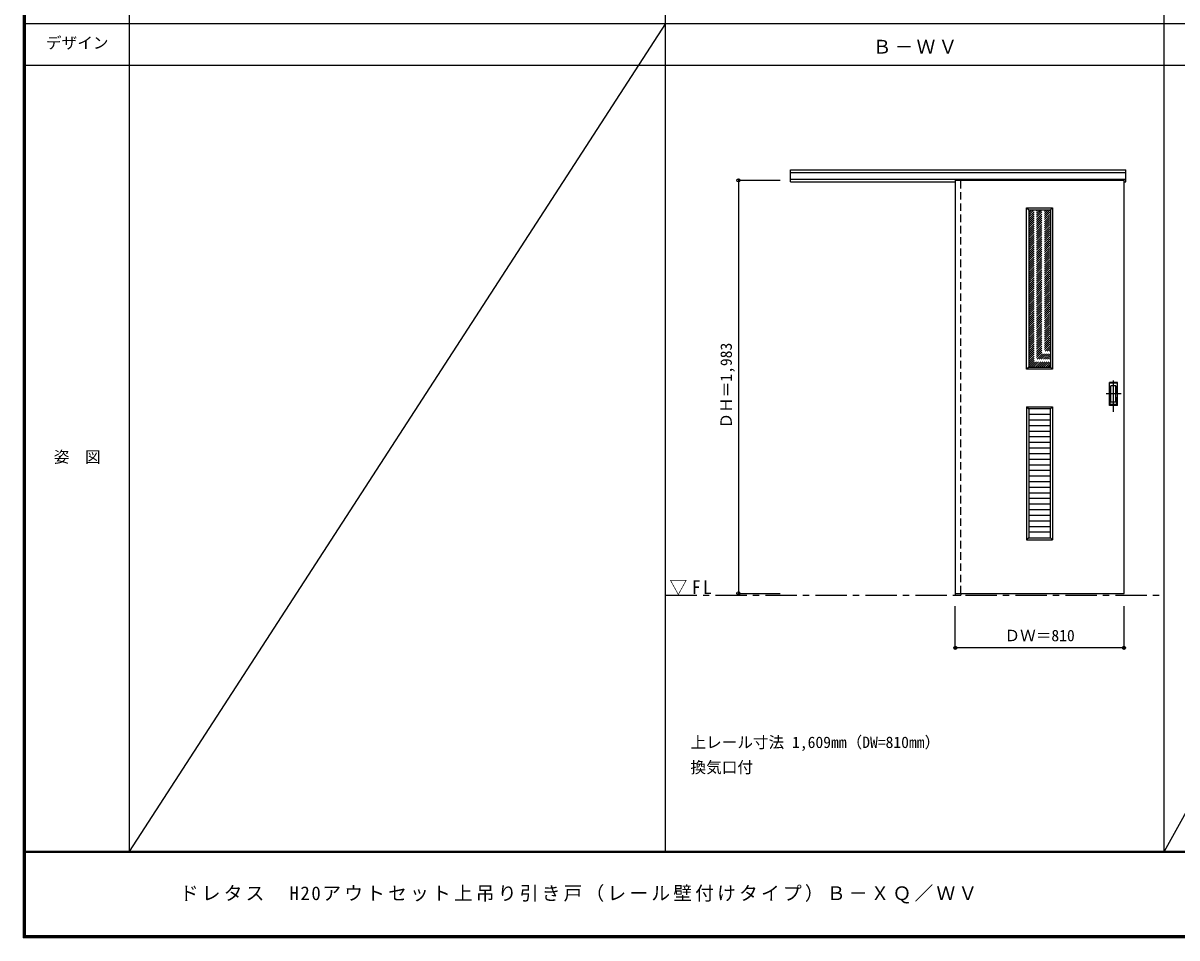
# Model space of a CAD drawing. Units: millimetres, scale not verified. Extents: x -6000 to 5700, y -4307 to 4260.
# Drawn here: x -6000 to -461, y -4205 to 186 of the extents above; entities that cross this region are included whole.
import ezdxf
from ezdxf.enums import TextEntityAlignment as Align

# ---------------------------------------------------------------- set-up
doc = ezdxf.new("R2010")
doc.units = ezdxf.units.MM
doc.header["$LTSCALE"] = 30
doc.header["$PDMODE"] = 32
doc.header["$PDSIZE"] = 15
doc.linetypes.add('CHAIN1', pattern=[8, 5, -1, 1, -1])
doc.linetypes.add('DASHED1', pattern=[1.8, 1.2, -0.6])
for name, color, linetype in [('0-1_通り芯', 7, 'CHAIN1'), ('0-2_扉', 3, 'Continuous'), ('0-4_枠', 3, 'Continuous'), ('0-6_引手', 7, 'Continuous'), ('0-A_文字', 7, 'Continuous'), ('0-B_寸法', 7, 'Continuous'), ('0-C_ハッチ', 4, 'DASHED1'), ('F-1_枠', 6, 'Continuous'), ('F-A_文字', 7, 'Continuous')]:
    doc.layers.add(name, color=color, linetype=linetype)
doc.styles.add('ＭＳ ゴシック', font='')
doc.styles.get('ＭＳ ゴシック').set_extended_font_data('MS Gothic')

msp = doc.modelspace()

# ---------------------------------------------------------------- linework, layer by layer
at = {"layer": '0-1_通り芯'}
msp.add_line((-2916, -2560.5), (-522, -2560.5), dxfattribs=at)
at = {"layer": '0-2_扉'}
for p, q in [((-1525, -568.5), (-1525, -2551.5)), ((-1525, -568.5), (-715, -568.5)), ((-715, -2551.5), (-715, -568.5)), ((-1525, -2551.5), (-715, -2551.5))]:
    msp.add_line(p, q, dxfattribs=at)
at = {"layer": '0-2_扉', "color": 4, "linetype": 'DASHED1'}
msp.add_line((-1525, -568.5), (-1525, -572.5), dxfattribs=at)
at = {"layer": '0-4_枠'}
for p, q in [((-2316, -518.5), (-707, -518.5)), ((-2316, -575.5), (-2316, -518.5)), ((-2316, -531.5), (-707, -531.5)), ((-2316, -563.5), (-707, -563.5)), ((-2316, -575.5), (-1525, -575.5)), ((-1526, -563.5), (-1526, -2560.5)), ((-1498, -568.5), (-1498, -563.5)), ((-1526, -2560.5), (-1498, -2560.5)), ((-1498, -2551.5), (-1498, -2560.5))]:
    msp.add_line(p, q, dxfattribs=at)
at = {"layer": '0-4_枠', "color": 4, "linetype": 'DASHED1'}
msp.add_line((-1498, -2551.5), (-1498, -568.5), dxfattribs=at)
at = {"layer": '0-4_枠'}
msp.add_lwpolyline([(-715, -575.5), (-707, -575.5), (-707, -518.5)], dxfattribs=at)
at = {"layer": '0-6_引手'}
for p, q in [((-747, -1539), (-785, -1539)), ((-785, -1649), (-785, -1539)), ((-747, -1649), (-747, -1539)), ((-753.5, -1555), (-778.5, -1555)), ((-778.5, -1633), (-778.5, -1555)), ((-753.5, -1633), (-753.5, -1555)), ((-747, -1649), (-785, -1649)), ((-753.5, -1633), (-778.5, -1633))]:
    msp.add_line(p, q, dxfattribs=at)
at = {"layer": '0-6_引手', "linetype": 'DASHED1'}
for p, q in [((-782, -1645), (-782, -1543)), ((-750, -1645), (-782, -1645))]:
    msp.add_line(p, q, dxfattribs=at)
at = {"layer": '0-6_引手', "linetype": 'CHAIN1'}
for p, q in [((-766, -1679.23), (-766, -1508.38)), ((-727.93, -1594), (-800.44, -1594))]:
    msp.add_line(p, q, dxfattribs=at)
at = {"layer": '0-6_引手', "linetype": 'DASHED1'}
msp.add_lwpolyline([(-750, -1645), (-750, -1543), (-782, -1543)], dxfattribs=at)
at = {"layer": '0-B_寸法', "color": 4}
for p, q in [((-2566, -568.5), (-2566, -2551.5)), ((-2566, -568.5), (-2366, -568.5)), ((-2566, -2551.5), (-2366, -2551.5)), ((-1525, -2812.5), (-1525, -2612.5)), ((-715, -2812.5), (-715, -2612.5)), ((-715, -2812.5), (-1525, -2812.5))]:
    msp.add_line(p, q, dxfattribs=at)
at = {"layer": '0-B_寸法'}
for p in [(-2566, -568.5), (-2566, -2551.5), (-1525, -2812.5), (-715, -2812.5)]:
    msp.add_point(p, dxfattribs=at)
at = {"layer": '0-C_ハッチ', "color": 7, "linetype": 'Continuous'}
for p, q in [((-1182.5, -700), (-1172.5, -710)), ((-1182.5, -700), (-1057.5, -700)), ((-1057.5, -700), (-1067.5, -710)), ((-1057.5, -700), (-1057.5, -1475)), ((-1172.5, -1465), (-1182.5, -1475)), ((-1067.5, -1465), (-1057.5, -1475)), ((-1182.5, -1656), (-1182.5, -2295)), ((-1182.5, -1656), (-1172.5, -1666)), ((-1182.5, -1656), (-1057.5, -1656)), ((-1057.5, -1656), (-1067.5, -1666)), ((-1057.5, -1656), (-1057.5, -2295)), ((-1172.5, -2285), (-1182.5, -2295)), ((-1182.5, -2295), (-1057.5, -2295)), ((-1067.5, -2285), (-1057.5, -2295))]:
    msp.add_line(p, q, dxfattribs=at)
at = {"layer": '0-C_ハッチ', "color": 3, "linetype": 'Continuous'}
for p, q in [((-1172.5, -710), (-1067.5, -710)), ((-1172.5, -710), (-1172.5, -1465)), ((-1067.5, -710), (-1067.5, -1465)), ((-1172.5, -1465), (-1067.5, -1465)), ((-1172.5, -1666), (-1172.5, -2285)), ((-1067.5, -1666), (-1172.5, -1666)), ((-1067.5, -1692.91), (-1172.5, -1692.91)), ((-1067.5, -2285), (-1067.5, -1666)), ((-1067.5, -1719.83), (-1172.5, -1719.83)), ((-1067.5, -1746.74), (-1172.5, -1746.74)), ((-1067.5, -1773.65), (-1172.5, -1773.65)), ((-1067.5, -1800.57), (-1172.5, -1800.57)), ((-1067.5, -1827.48), (-1172.5, -1827.48)), ((-1067.5, -1854.39), (-1172.5, -1854.39)), ((-1067.5, -1881.3), (-1172.5, -1881.3)), ((-1067.5, -1908.22), (-1172.5, -1908.22)), ((-1067.5, -1935.13), (-1172.5, -1935.13)), ((-1067.5, -1962.04), (-1172.5, -1962.04)), ((-1067.5, -1988.96), (-1172.5, -1988.96)), ((-1067.5, -2015.87), (-1172.5, -2015.87)), ((-1067.5, -2042.78), (-1172.5, -2042.78)), ((-1067.5, -2069.7), (-1172.5, -2069.7)), ((-1067.5, -2096.61), (-1172.5, -2096.61)), ((-1067.5, -2123.52), (-1172.5, -2123.52)), ((-1067.5, -2150.43), (-1172.5, -2150.43)), ((-1067.5, -2177.35), (-1172.5, -2177.35)), ((-1067.5, -2204.26), (-1172.5, -2204.26)), ((-1067.5, -2231.17), (-1172.5, -2231.17)), ((-1067.5, -2258.09), (-1172.5, -2258.09)), ((-1172.5, -2285), (-1067.5, -2285))]:
    msp.add_line(p, q, dxfattribs=at)
at = {"layer": '0-C_ハッチ'}
for p, q in [((-1172.5, -814), (-1068.5, -710)), ((-1172.5, -804.1), (-1078.4, -710)), ((-1172.5, -794.2), (-1088.3, -710)), ((-1172.5, -784.3), (-1098.2, -710)), ((-1172.5, -774.4), (-1108.1, -710)), ((-1172.5, -764.5), (-1118, -710)), ((-1172.5, -754.6), (-1127.9, -710)), ((-1172.5, -744.7), (-1137.8, -710)), ((-1172.5, -734.8), (-1147.7, -710)), ((-1172.5, -724.9), (-1157.59, -710)), ((-1172.5, -715), (-1167.49, -710)), ((-1172.5, -823.9), (-1067.5, -718.9)), ((-1172.5, -833.8), (-1067.5, -728.8)), ((-1172.5, -843.7), (-1067.5, -738.7)), ((-1172.5, -853.6), (-1067.5, -748.6)), ((-1172.5, -863.5), (-1067.5, -758.5)), ((-1172.5, -873.4), (-1067.5, -768.4)), ((-1172.5, -883.3), (-1067.5, -778.3)), ((-1172.5, -893.2), (-1067.5, -788.2)), ((-1172.5, -903.1), (-1067.5, -798.1)), ((-1172.5, -912.99), (-1067.5, -808)), ((-1172.5, -922.89), (-1067.5, -817.89)), ((-1172.5, -932.79), (-1067.5, -827.79)), ((-1172.5, -942.69), (-1067.5, -837.69)), ((-1172.5, -952.59), (-1067.5, -847.59)), ((-1172.5, -962.49), (-1067.5, -857.49)), ((-1172.5, -972.39), (-1067.5, -867.39)), ((-1172.5, -982.29), (-1067.5, -877.29)), ((-1172.5, -992.19), (-1067.5, -887.19)), ((-1172.5, -1002.09), (-1067.5, -897.09)), ((-1172.5, -1011.99), (-1067.5, -906.99)), ((-1172.5, -1021.89), (-1067.5, -916.89)), ((-1172.5, -1031.79), (-1067.5, -926.79)), ((-1172.5, -1041.69), (-1067.5, -936.69)), ((-1172.5, -1051.59), (-1067.5, -946.59)), ((-1172.5, -1061.49), (-1067.5, -956.49)), ((-1172.5, -1071.39), (-1067.5, -966.39)), ((-1172.5, -1081.29), (-1067.5, -976.29)), ((-1172.5, -1091.19), (-1067.5, -986.19)), ((-1172.5, -1101.09), (-1067.5, -996.09)), ((-1172.5, -1110.98), (-1067.5, -1005.98)), ((-1172.5, -1120.88), (-1067.5, -1015.88)), ((-1172.5, -1130.78), (-1067.5, -1025.78)), ((-1172.5, -1140.68), (-1067.5, -1035.68)), ((-1172.5, -1150.58), (-1067.5, -1045.58)), ((-1172.5, -1160.48), (-1067.5, -1055.48)), ((-1172.5, -1170.38), (-1067.5, -1065.38)), ((-1172.5, -1180.28), (-1067.5, -1075.28)), ((-1172.5, -1190.18), (-1067.5, -1085.18)), ((-1172.5, -1200.08), (-1067.5, -1095.08)), ((-1172.5, -1209.98), (-1067.5, -1104.98)), ((-1172.5, -1219.88), (-1067.5, -1114.88)), ((-1172.5, -1229.78), (-1067.5, -1124.78)), ((-1172.5, -1239.68), (-1067.5, -1134.68)), ((-1172.5, -1249.58), (-1067.5, -1144.58)), ((-1172.5, -1259.48), (-1067.5, -1154.48)), ((-1172.5, -1269.38), (-1067.5, -1164.38)), ((-1172.5, -1279.28), (-1067.5, -1174.28)), ((-1172.5, -1289.18), (-1067.5, -1184.18)), ((-1172.5, -1299.08), (-1067.5, -1194.08)), ((-1172.5, -1308.97), (-1067.5, -1203.97)), ((-1172.5, -1318.87), (-1067.5, -1213.87)), ((-1172.5, -1328.77), (-1067.5, -1223.77)), ((-1172.5, -1338.67), (-1067.5, -1233.67)), ((-1172.5, -1348.57), (-1067.5, -1243.57)), ((-1172.5, -1358.47), (-1067.5, -1253.47)), ((-1172.5, -1368.37), (-1067.5, -1263.37)), ((-1172.5, -1378.27), (-1067.5, -1273.27)), ((-1172.5, -1388.17), (-1067.5, -1283.17)), ((-1172.5, -1398.07), (-1067.5, -1293.07)), ((-1172.5, -1407.97), (-1067.5, -1302.97)), ((-1172.5, -1417.87), (-1067.5, -1312.87)), ((-1172.5, -1427.77), (-1067.5, -1322.77)), ((-1172.5, -1437.67), (-1067.5, -1332.67)), ((-1172.5, -1447.57), (-1067.5, -1342.57)), ((-1172.5, -1457.47), (-1067.5, -1352.47)), ((-1170.13, -1465), (-1067.5, -1362.37)), ((-1160.23, -1465), (-1067.5, -1372.27)), ((-1150.33, -1465), (-1067.5, -1382.17)), ((-1140.43, -1465), (-1067.5, -1392.07)), ((-1130.54, -1465), (-1067.5, -1401.96)), ((-1120.64, -1465), (-1067.5, -1411.86)), ((-1110.74, -1465), (-1067.5, -1421.76)), ((-1100.84, -1465), (-1067.5, -1431.66)), ((-1090.94, -1465), (-1067.5, -1441.56)), ((-1081.04, -1465), (-1067.5, -1451.46)), ((-1071.14, -1465), (-1067.5, -1461.36))]:
    msp.add_line(p, q, dxfattribs=at)
at = {"layer": '0-C_ハッチ', "color": 7, "linetype": 'Continuous'}
msp.add_lwpolyline([(-1057.5, -1475), (-1182.5, -1475), (-1182.5, -700)], dxfattribs=at)
at = {"layer": 'F-1_枠'}
for p, q in [((-6000, 4175), (-6000, -4205)), ((-5995, 4175), (-5995, -4205)), ((-5990, 4175), (-5990, -4205)), ((-5490, 4175), (-5490, -3790)), ((-2916, -3790), (-2916, 4175)), ((-522, -3790), (-522, 4175)), ((-6000, 184.5), (5700, 184.5)), ((-6000, -15.5), (5700, -15.5)), ((5700, -3790), (-6000, -3790)), ((5700, -3795), (-6000, -3795)), ((5700, -4195), (-6000, -4195)), ((5700, -4200), (-6000, -4200)), ((5700, -4205), (-6000, -4205))]:
    msp.add_line(p, q, dxfattribs=at)
at = {"layer": 'F-A_文字'}
for p, q in [((-2916, 184.5), (-5490, -3790)), ((1678, 184.5), (-522, -3790))]:
    msp.add_line(p, q, dxfattribs=at)

# ---------------------------------------------------------------- texts
at = {"layer": '0-A_文字', "style": 'ＭＳ ゴシック'}
for s, p in [('上レール寸法 1,609mm（DW=810mm）', (-2796, -3310)), ('換気口付', (-2796, -3430))]:
    msp.add_text(s, height=54.99, dxfattribs=at).set_placement(p, align=Align.BOTTOM_LEFT)
at = {"layer": '0-A_文字', "char_height": 65.98, "attachment_point": 7, "style": 'ＭＳ ゴシック'}
for s, insert in [('\\T1.17;Ｂ－ＷＶ', (-1921.5, 39.5)), ('\\T1.26;\\W0.95;▽FL', (-2897.25, -2560.5))]:
    msp.add_mtext(s, dxfattribs=dict(at, insert=insert))
at = {"layer": '0-B_寸法', "style": 'ＭＳ ゴシック'}
msp.add_text('ＤＨ＝1,983', height=54.99, rotation=90, dxfattribs=at).set_placement((-2581, -1760.25), align=Align.BOTTOM_LEFT)
msp.add_text('ＤＷ＝810', height=54.99, dxfattribs=at).set_placement((-1288.75, -2797.5), align=Align.BOTTOM_LEFT)
at = {"layer": 'F-A_文字', "style": 'ＭＳ ゴシック'}
for s, p in [('デザイン', (-5890, 47)), ('姿\u3000図', (-5852.5, -1940.25))]:
    msp.add_text(s, height=54.99, dxfattribs=at).set_placement(p, align=Align.BOTTOM_LEFT)
at = {"layer": 'F-A_文字', "insert": (-5247.55, -4040), "char_height": 65.98, "attachment_point": 7, "style": 'ＭＳ ゴシック'}
msp.add_mtext('\\T1.17;ドレタス\u3000H20アウトセット上吊り引き戸（レール壁付けタイプ）Ｂ－ＸＱ／ＷＶ', dxfattribs=at)

doc.saveas('drawing.dxf')
